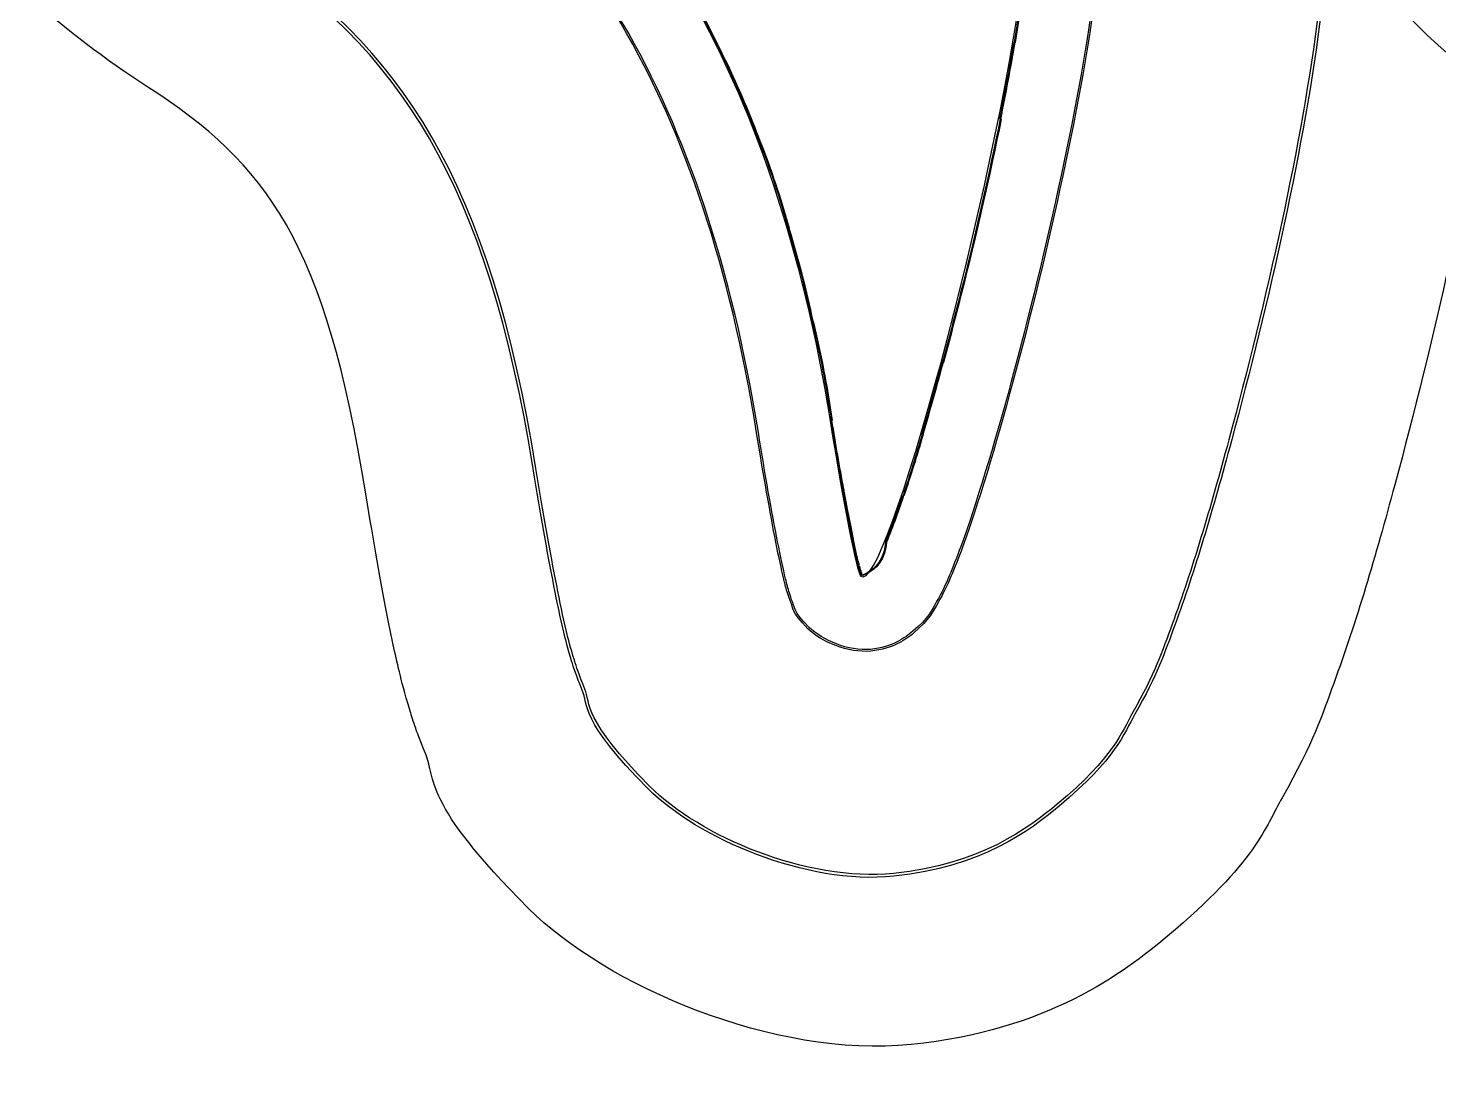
# Model space of a CAD drawing. Extents: x 5 to 93, y -1 to 101.
# Drawn here: x 68.63 to 78, y 13.1 to 20.04 of the extents above; entities that cross this region are included whole.
import ezdxf

# ---------------------------------------------------------------- set-up
doc = ezdxf.new("R2010")
doc.units = 0
for name, color, linetype in [('Board_outline_cat', 7, 'CONTINUOUS'), ('Board_outline_dog', 7, 'CONTINUOUS'), ('board_silkscreen_cat', 7, 'CONTINUOUS'), ('board_silkscreen_dog', 7, 'CONTINUOUS'), ('laser_cat_1', 7, 'CONTINUOUS'), ('laser_cat_1_copy_copy', 7, 'CONTINUOUS'), ('laser_cat_2', 7, 'CONTINUOUS'), ('laser_component_cutouts', 7, 'CONTINUOUS'), ('laser_dog_1', 7, 'CONTINUOUS'), ('laser_dog_2', 7, 'CONTINUOUS'), ('laser_dog_2_copy', 7, 'CONTINUOUS'), ('Layer_3_board_inset', 7, 'CONTINUOUS'), ('Mech_Outlines_Cat', 7, 'CONTINUOUS'), ('Mech_Outlines_Dog', 7, 'CONTINUOUS')]:
    doc.layers.add(name, color=color, linetype=linetype)

msp = doc.modelspace()

# ---------------------------------------------------------------- linework, layer by layer
at = {"layer": 'Board_outline_cat', "color": 1}
for points in [[(71.118092, 22.265952), (72.674416, 21.258676), (73.587332, 19.701381), (73.953768, 17.428726)], [(74.156758, 16.39853), (74.315567, 16.239722), (75.0624, 19.008573), (75.23374, 20.391383)], [(73.953768, 17.428726), (74.041223, 16.886305), (74.132569, 16.422716), (74.156758, 16.39853)]]:
    msp.add_open_spline(points, degree=3, dxfattribs=at)
at = {"layer": 'Board_outline_dog', "color": 1}
for points in [[(71.118092, 22.265952), (72.674416, 21.258676), (73.587332, 19.701381), (73.953768, 17.428726)], [(74.156758, 16.39853), (74.315567, 16.239722), (75.0624, 19.008573), (75.23374, 20.391383)], [(73.953768, 17.428726), (74.041223, 16.886305), (74.132569, 16.422716), (74.156758, 16.39853)]]:
    msp.add_open_spline(points, degree=3, dxfattribs=at)
at = {"layer": 'board_silkscreen_cat', "color": 7}
for points in [[(75.176201, 19.942529), (75.173555, 19.942529)], [(73.252675, 19.826109), (73.252675, 19.826109)], [(75.080953, 19.434531), (75.083599, 19.431886)], [(73.48023, 19.289013), (73.482875, 19.286367)], [(73.67337, 18.712208), (73.67337, 18.709563)], [(74.834894, 18.347099), (74.837539, 18.344453)], [(73.834761, 18.093091), (73.834761, 18.093091)], [(74.697305, 17.820565), (74.697305, 17.817919)], [(74.562365, 17.341669), (74.565011, 17.339024)], [(74.0623, 16.84425), (74.038487, 16.976542)], [(74.038495, 16.976542), (74.038495, 16.973896)], [(74.43537, 16.934216), (74.43537, 16.934216)], [(74.086117, 16.725201), (74.062305, 16.84425)], [(74.107289, 16.619362), (74.086123, 16.725201)], [(74.125813, 16.534693), (74.107292, 16.619362)], [(74.321602, 16.624659), (74.321602, 16.624659)], [(74.141688, 16.468547), (74.141688, 16.468547)], [(74.154912, 16.423573), (74.154912, 16.420927)], [(74.162841, 16.402401), (74.162841, 16.402401)]]:
    msp.add_lwpolyline(points, dxfattribs=at)
for points in [[(71.120133, 22.265563), (72.048823, 21.672883), (72.787005, 20.826229), (73.250026, 19.826096)], [(75.242347, 20.394972), (75.223826, 20.244156), (75.200021, 20.093341), (75.176201, 19.942529)], [(75.173555, 19.942529), (75.144453, 19.770542), (75.112706, 19.601222), (75.078308, 19.431883)], [(73.252675, 19.826109), (73.342641, 19.635617), (73.419365, 19.455703), (73.48023, 19.289013)], [(75.083599, 19.431886), (75.009511, 19.069409), (74.92749, 18.70693), (74.837524, 18.344453)], [(73.482875, 19.286367), (73.554318, 19.106453), (73.617813, 18.913297), (73.676032, 18.709578)], [(73.67337, 18.709563), (73.739516, 18.49525), (73.792435, 18.28887), (73.832112, 18.093078)], [(74.837539, 18.344453), (74.792566, 18.169818), (74.747589, 17.992552), (74.699967, 17.817935)], [(73.834761, 18.093091), (73.885031, 17.884078), (73.927375, 17.664469), (73.961755, 17.431633)], [(74.697305, 17.817919), (74.65498, 17.659159), (74.60999, 17.497768), (74.562365, 17.339024)], [(74.038495, 16.973896), (74.009396, 17.127344), (73.985576, 17.278159), (73.959123, 17.43162)], [(74.565011, 17.339024), (74.525318, 17.204083), (74.48299, 17.066495), (74.438016, 16.931555)], [(74.43537, 16.934216), (74.403623, 16.836323), (74.366576, 16.73313), (74.321602, 16.624659)], [(74.321602, 16.624659), (74.318956, 16.524115), (74.258105, 16.4368), (74.16549, 16.402401)], [(74.141688, 16.468547), (74.136396, 16.489714), (74.131105, 16.510888), (74.125813, 16.534693)], [(74.154912, 16.420927), (74.152266, 16.434156), (74.146974, 16.450026), (74.144328, 16.465901)], [(74.162841, 16.402401), (74.160195, 16.410339), (74.15755, 16.41563), (74.154904, 16.423568)]]:
    msp.add_open_spline(points, degree=3, dxfattribs=at)
at = {"layer": 'board_silkscreen_dog', "color": 7}
for points in [[(75.182596, 19.941442), (75.17995, 19.941442)], [(73.25907, 19.825023), (73.25907, 19.825023)], [(75.087349, 19.433445), (75.089994, 19.430799)], [(73.486625, 19.287927), (73.489271, 19.285281)], [(73.679765, 18.711122), (73.679765, 18.708476)], [(74.841289, 18.346013), (74.843935, 18.343367)], [(73.841156, 18.092005), (73.841156, 18.092005)], [(74.7037, 17.819479), (74.7037, 17.816833)], [(74.56876, 17.340583), (74.571406, 17.337937)], [(74.068695, 16.843163), (74.044882, 16.975455)], [(74.04489, 16.975455), (74.04489, 16.972809)], [(74.441765, 16.93313), (74.441765, 16.93313)], [(74.092513, 16.724114), (74.0687, 16.843163)], [(74.113685, 16.618276), (74.092518, 16.724114)], [(74.132208, 16.533606), (74.113687, 16.618276)], [(74.327997, 16.623573), (74.327997, 16.623573)], [(74.148083, 16.46746), (74.148083, 16.46746)], [(74.161307, 16.422487), (74.161307, 16.419841)], [(74.169236, 16.401315), (74.169236, 16.401315)]]:
    msp.add_lwpolyline(points, dxfattribs=at)
at = {"layer": 'board_silkscreen_dog', "color": 6}
msp.add_open_spline([(80.849963, 18.81961), (78.503108, 18.822256), (76.600754, 20.719319), (76.600754, 23.063527)], degree=3, dxfattribs=at)
at = {"layer": 'board_silkscreen_dog', "color": 7}
for points in [[(71.126528, 22.264476), (72.055218, 21.671796), (72.793401, 20.825143), (73.256421, 19.82501)], [(75.248742, 20.393885), (75.230221, 20.24307), (75.206416, 20.092255), (75.182596, 19.941442)], [(75.17995, 19.941442), (75.150849, 19.769455), (75.119101, 19.600135), (75.084703, 19.430796)], [(73.25907, 19.825023), (73.349036, 19.634531), (73.42576, 19.454617), (73.486625, 19.287927)], [(75.089994, 19.430799), (75.015906, 19.068323), (74.933885, 18.705843), (74.843919, 18.343367)], [(73.489271, 19.285281), (73.560713, 19.105367), (73.624208, 18.91221), (73.682427, 18.708492)], [(73.679765, 18.708476), (73.745911, 18.494163), (73.79883, 18.287783), (73.838507, 18.091992)], [(74.843935, 18.343367), (74.798961, 18.168731), (74.753984, 17.991466), (74.706362, 17.816849)], [(73.841156, 18.092005), (73.891427, 17.882992), (73.933771, 17.663382), (73.968151, 17.430546)], [(74.7037, 17.816833), (74.661375, 17.658072), (74.616385, 17.496682), (74.56876, 17.337937)], [(74.04489, 16.972809), (74.015791, 17.126257), (73.991971, 17.277072), (73.965518, 17.430533)], [(74.571406, 17.337937), (74.531713, 17.202997), (74.489385, 17.065408), (74.444411, 16.930468)], [(74.441765, 16.93313), (74.410018, 16.835237), (74.372971, 16.732044), (74.327997, 16.623573)], [(74.327997, 16.623573), (74.325351, 16.523028), (74.2645, 16.435713), (74.171885, 16.401315)], [(74.148083, 16.46746), (74.142791, 16.488627), (74.1375, 16.509802), (74.132208, 16.533606)], [(74.161307, 16.419841), (74.158661, 16.43307), (74.153369, 16.44894), (74.150724, 16.464815)], [(74.169236, 16.401315), (74.166591, 16.409252), (74.163945, 16.414544), (74.161299, 16.422481)]]:
    msp.add_open_spline(points, degree=3, dxfattribs=at)
at = {"layer": 'laser_cat_1', "color": 1}
for points in [[(71.118092, 22.265953), (72.674416, 21.258676), (73.587332, 19.701382), (73.953768, 17.428727)], [(74.156758, 16.398531), (74.315567, 16.239723), (75.0624, 19.008574), (75.23374, 20.391384)], [(73.953768, 17.428727), (74.041223, 16.886306), (74.132569, 16.422716), (74.156758, 16.398531)]]:
    msp.add_open_spline(points, degree=3, dxfattribs=at)
at = {"layer": 'laser_cat_1_copy_copy', "color": 1}
for points in [[(71.118092, 22.265953), (72.674416, 21.258676), (73.587332, 19.701382), (73.953768, 17.428727)], [(74.156758, 16.398531), (74.315567, 16.239723), (75.0624, 19.008574), (75.23374, 20.391384)], [(73.953768, 17.428727), (74.041223, 16.886306), (74.132569, 16.422716), (74.156758, 16.398531)]]:
    msp.add_open_spline(points, degree=3, dxfattribs=at)
at = {"layer": 'laser_cat_2', "color": 1}
for points in [[(71.118092, 22.265953), (72.674416, 21.258676), (73.587332, 19.701382), (73.953768, 17.428727)], [(74.156758, 16.398531), (74.315567, 16.239723), (75.0624, 19.008574), (75.23374, 20.391384)], [(73.953768, 17.428727), (74.041223, 16.886306), (74.132569, 16.422716), (74.156758, 16.398531)]]:
    msp.add_open_spline(points, degree=3, dxfattribs=at)
at = {"layer": 'laser_component_cutouts', "color": 6}
msp.add_open_spline([(80.849963, 18.81961), (78.503108, 18.822256), (76.600754, 20.719319), (76.600754, 23.063527)], degree=3, dxfattribs=at)
at = {"layer": 'laser_dog_1', "color": 1}
for points in [[(71.118092, 22.265953), (72.674415, 21.258676), (73.587333, 19.70138), (73.953768, 17.428726)], [(74.156759, 16.39853), (74.315566, 16.239721), (75.062402, 19.008572), (75.233742, 20.391382)], [(73.953768, 17.428726), (74.041223, 16.886306), (74.13257, 16.422716), (74.156759, 16.39853)]]:
    msp.add_open_spline(points, degree=3, dxfattribs=at)
at = {"layer": 'laser_dog_2', "color": 1}
for points in [[(71.118092, 22.265953), (72.674415, 21.258676), (73.587333, 19.70138), (73.953768, 17.428726)], [(74.156759, 16.39853), (74.315566, 16.239721), (75.062402, 19.008572), (75.233742, 20.391382)], [(73.953768, 17.428726), (74.041223, 16.886306), (74.13257, 16.422716), (74.156759, 16.39853)]]:
    msp.add_open_spline(points, degree=3, dxfattribs=at)
at = {"layer": 'laser_dog_2_copy', "color": 6}
msp.add_open_spline([(80.849963, 18.81961), (78.503108, 18.822256), (76.600754, 20.719318), (76.600754, 23.063527)], degree=3, dxfattribs=at)
at = {"layer": 'laser_dog_2_copy', "color": 1}
for points in [[(71.118092, 22.265953), (72.674415, 21.258676), (73.587333, 19.70138), (73.953768, 17.428726)], [(74.156759, 16.39853), (74.315566, 16.239721), (75.062402, 19.008572), (75.233742, 20.391382)], [(73.953768, 17.428726), (74.041223, 16.886306), (74.13257, 16.422716), (74.156759, 16.39853)]]:
    msp.add_open_spline(points, degree=3, dxfattribs=at)
at = {"layer": 'Layer_3_board_inset', "color": 1}
for points in [[(71.118092, 22.265952), (72.674416, 21.258676), (73.587332, 19.701381), (73.953768, 17.428726)], [(74.156758, 16.39853), (74.315567, 16.239722), (75.0624, 19.008573), (75.23374, 20.391383)], [(69.422359, 19.645774), (69.13122, 19.834204), (68.885555, 20.019255), (68.627287, 20.253251)], [(78.331367, 20.007417), (78.208922, 19.019218), (77.962297, 17.960808), (77.704247, 17.003886)], [(70.872316, 16.93142), (70.59988, 18.62108), (70.213857, 19.133505), (69.422359, 19.645774)], [(73.953768, 17.428726), (74.041223, 16.886305), (74.132569, 16.422716), (74.156758, 16.39853)], [(77.704247, 17.003886), (77.575223, 16.525425), (77.451821, 16.102827), (77.298584, 15.68531)], [(71.016565, 16.114679), (70.969609, 16.352667), (70.921044, 16.629205), (70.872316, 16.93142)], [(71.093095, 15.76116), (71.061645, 15.891567), (71.040047, 15.995684), (71.016565, 16.114679)], [(71.164205, 15.501102), (71.124031, 15.630337), (71.108827, 15.695958), (71.093095, 15.76116)], [(77.298584, 15.68531), (77.221968, 15.476553), (77.167137, 15.297415), (76.955229, 14.92478)], [(71.269851, 15.208538), (71.207219, 15.359059), (71.184292, 15.436487), (71.164205, 15.501102)], [(71.949794, 14.191334), (71.241512, 14.899558), (71.332469, 15.058065), (71.269851, 15.208538)], [(76.955229, 14.92478), (76.849274, 14.738461), (76.78375, 14.498684), (76.194695, 14.00645)], [(74.492129, 13.286552), (73.585051, 13.193402), (72.463734, 13.677394), (71.949794, 14.191334)], [(76.194695, 14.00645), (75.900168, 13.760332), (75.399206, 13.379701), (74.492129, 13.286552)], [(76.334883, 10.863417), (77.399858, 11.7184), (78.982378, 13.282644), (79.593729, 14.037612)]]:
    msp.add_open_spline(points, degree=3, dxfattribs=at)
at = {"layer": 'Mech_Outlines_Cat', "color": 1}
for points in [[(71.118092, 22.265952), (72.674416, 21.258676), (73.587332, 19.701381), (73.953768, 17.428726)], [(73.476926, 17.351222), (73.12504, 19.533644), (72.293303, 20.929581), (70.855354, 21.860245)], [(71.981618, 17.110194), (71.67534, 19.009742), (71.099392, 19.898661), (70.032538, 20.589141)], [(74.156758, 16.39853), (74.315567, 16.239722), (75.0624, 19.008573), (75.23374, 20.391383)], [(75.713162, 20.331726), (75.621798, 19.594386), (75.389744, 18.553722), (75.157152, 17.691194)], [(77.215955, 20.145556), (77.106752, 19.264207), (76.866518, 18.213147), (76.619314, 17.296433)], [(75.157152, 17.691194), (75.040854, 17.259931), (74.925263, 16.877494), (74.821244, 16.594076)], [(73.953768, 17.428726), (74.041223, 16.886305), (74.132569, 16.422716), (74.156758, 16.39853)], [(73.604923, 16.625228), (73.566521, 16.819862), (73.521427, 17.075214), (73.476926, 17.351222)], [(76.619314, 17.296433), (76.49571, 16.838076), (76.375719, 16.433069), (76.243447, 16.072671)], [(72.119095, 16.332729), (72.075784, 16.552252), (72.028543, 16.819141), (71.981618, 17.110194)], [(73.657746, 16.38007), (73.641587, 16.447015), (73.624112, 16.527914), (73.604923, 16.625228)], [(74.821244, 16.594076), (74.769232, 16.452366), (74.724599, 16.340153), (74.661416, 16.229045)], [(72.185465, 16.024588), (72.160535, 16.127963), (72.140753, 16.222967), (72.119095, 16.332729)], [(73.683474, 16.283904), (73.673037, 16.317469), (73.665825, 16.346595), (73.657746, 16.38007)], [(73.705839, 16.222274), (73.694431, 16.249666), (73.68871, 16.267121), (73.683474, 16.283904)], [(73.815552, 16.057029), (73.705562, 16.167214), (73.717209, 16.19495), (73.705839, 16.222274)], [(74.661416, 16.229045), (74.629827, 16.173494), (74.606148, 16.117533), (74.502944, 16.031294)], [(72.236936, 15.834285), (72.209439, 15.922767), (72.197934, 15.972899), (72.185465, 16.024588)], [(74.22257, 15.911425), (74.077042, 15.89648), (73.899294, 15.973287), (73.815552, 16.057029)], [(74.502944, 16.031294), (74.451341, 15.988173), (74.368098, 15.92637), (74.22257, 15.911425)], [(76.243447, 16.072671), (76.177313, 15.892472), (76.126532, 15.74133), (75.977973, 15.480093)], [(72.307367, 15.640597), (72.266555, 15.738674), (72.250688, 15.790044), (72.236936, 15.834285)], [(72.74486, 14.985713), (72.290608, 15.439833), (72.348178, 15.542521), (72.307367, 15.640597)], [(75.977973, 15.480093), (75.903694, 15.349471), (75.856218, 15.18853), (75.47411, 14.869228)], [(74.377669, 14.404647), (73.795171, 14.344827), (73.075712, 14.655142), (72.74486, 14.985713)], [(75.47411, 14.869228), (75.283058, 14.709577), (74.960368, 14.464485), (74.377669, 14.404647)], [(77.037844, 9.987051), (78.179754, 10.903796), (79.766653, 12.464568), (80.467353, 13.329877)]]:
    msp.add_open_spline(points, degree=3, dxfattribs=at)
at = {"layer": 'Mech_Outlines_Dog', "color": 1}
for points in [[(71.118092, 22.265952), (72.674416, 21.258676), (73.587332, 19.701381), (73.953768, 17.428726)], [(73.465449, 17.349794), (73.113916, 19.530031), (72.284384, 20.921877), (70.849296, 21.850685)], [(71.999923, 17.113595), (71.693086, 19.016621), (71.114132, 19.911296), (70.042718, 20.604731)], [(74.156758, 16.39853), (74.315567, 16.239722), (75.0624, 19.008573), (75.23374, 20.391383)], [(75.724695, 20.330297), (75.633196, 19.591845), (75.400715, 18.550678), (75.168008, 17.68773)], [(77.197692, 20.148278), (77.088704, 19.2687), (76.848751, 18.217911), (76.601727, 17.301863)], [(75.168008, 17.68773), (75.051655, 17.256259), (74.937014, 16.87395), (74.832776, 16.589936)], [(73.953768, 17.428726), (74.041223, 16.886305), (74.132569, 16.422716), (74.156758, 16.39853)], [(73.593446, 16.62312), (73.555006, 16.817944), (73.50997, 17.073664), (73.465449, 17.349794)], [(76.601727, 17.301863), (76.478213, 16.843839), (76.357786, 16.438232), (76.22586, 16.078781)], [(72.137403, 16.33613), (72.094147, 16.555342), (72.04682, 16.822723), (71.999923, 17.113595)], [(73.646272, 16.377285), (73.630044, 16.444512), (73.612672, 16.525709), (73.593446, 16.62312)], [(74.832776, 16.589936), (74.780657, 16.447931), (74.735439, 16.335139), (74.671596, 16.222877)], [(72.203094, 16.029342), (72.178267, 16.132262), (72.15903, 16.226521), (72.137403, 16.33613)], [(73.672, 16.28044), (73.661425, 16.314421), (73.654386, 16.343672), (73.646272, 16.377285)], [(73.695024, 16.217457), (73.683408, 16.245405), (73.677271, 16.263446), (73.672, 16.28044)], [(73.806769, 16.048149), (73.693131, 16.16177), (73.70665, 16.189517), (73.695024, 16.217457)], [(74.671596, 16.222877), (74.639661, 16.166743), (74.615767, 16.109773), (74.510416, 16.021738)], [(72.255241, 15.839718), (72.227952, 15.927514), (72.215511, 15.977882), (72.203094, 16.029342)], [(74.223943, 15.899837), (74.075045, 15.884545), (73.892415, 15.962504), (73.806769, 16.048149)], [(74.510416, 16.021738), (74.457739, 15.977719), (74.372845, 15.915125), (74.223943, 15.899837)], [(76.22586, 16.078781), (76.159899, 15.899057), (76.109927, 15.748979), (75.962418, 15.489587)], [(72.324319, 15.648059), (72.283878, 15.745255), (72.268885, 15.795821), (72.255241, 15.839718)], [(72.757748, 14.999271), (72.307769, 15.449184), (72.36476, 15.550867), (72.324319, 15.648059)], [(75.962418, 15.489587), (75.888663, 15.359891), (75.841297, 15.1999), (75.462619, 14.883462)], [(74.375657, 14.423621), (73.798336, 14.364335), (73.085411, 14.671609), (72.757748, 14.999271)], [(75.462619, 14.883462), (75.273279, 14.725246), (74.952982, 14.482907), (74.375657, 14.423621)], [(77.050056, 9.972841), (78.193238, 10.890609), (79.779417, 12.451243), (80.481597, 13.318376)]]:
    msp.add_open_spline(points, degree=3, dxfattribs=at)

doc.saveas('drawing.dxf')
